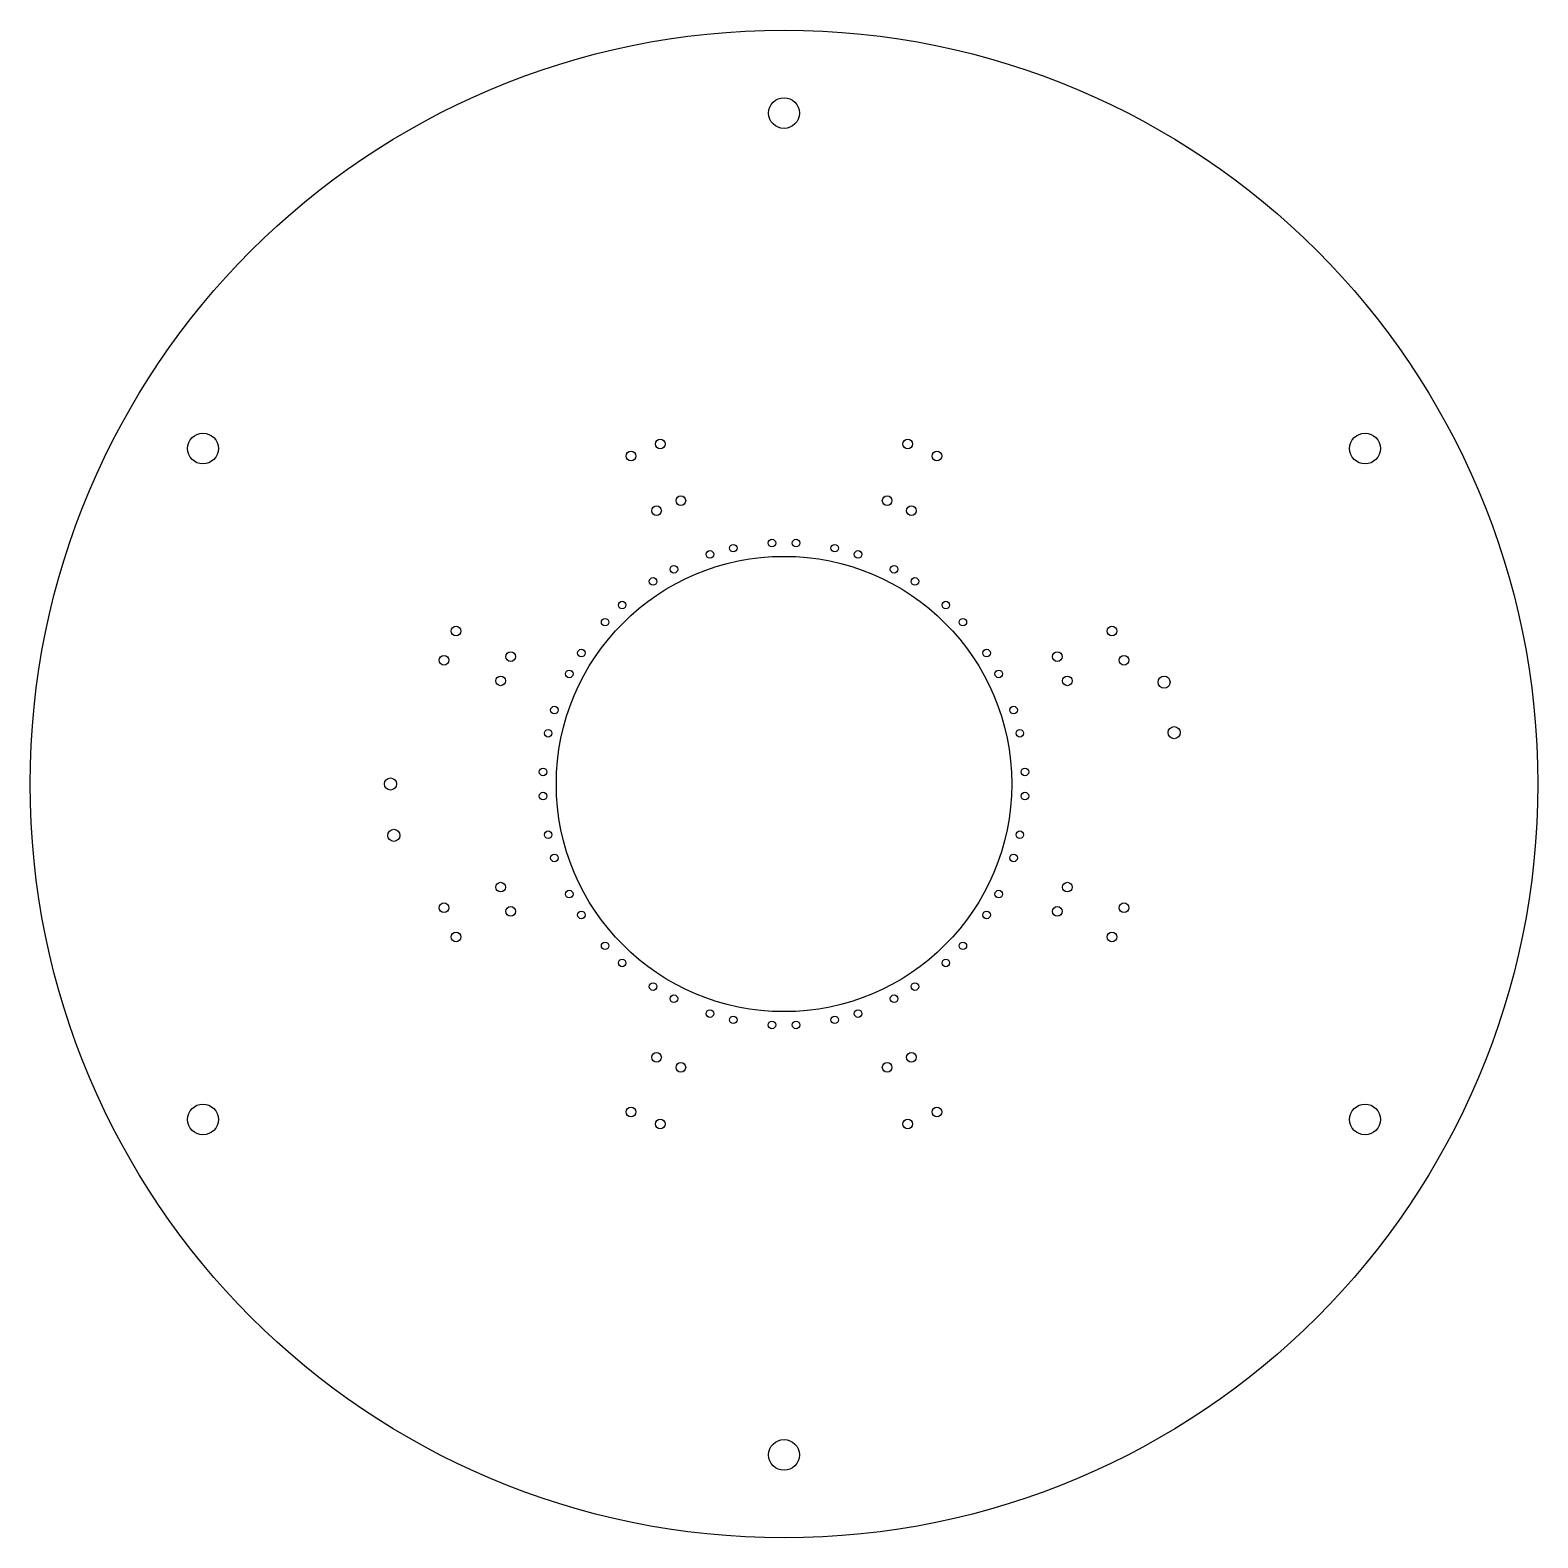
# Model space of a CAD drawing. Header units: millimetres. Extents: x 26 to 526, y 29 to 529.
import ezdxf

# ---------------------------------------------------------------- set-up
doc = ezdxf.new("R2010")
doc.units = ezdxf.units.MM

msp = doc.modelspace()

# ---------------------------------------------------------------- linework, layer by layer
at = {"color": 7, "linetype": 'Continuous', "lineweight": 25}
for centre, radius in [((276.15, 278.58), 250), ((276.15, 501.08), 5.1), ((83.46, 389.83), 5.1), ((235.1, 391.34), 1.6), ((317.19, 391.34), 1.6), ((468.84, 389.83), 5.1), ((225.43, 387.34), 1.6), ((326.86, 387.34), 1.6), ((233.88, 369.21), 1.6), ((241.94, 372.55), 1.6), ((310.35, 372.55), 1.6), ((318.41, 369.21), 1.6), ((251.6, 354.72), 1.25), ((259.33, 356.79), 1.25), ((272.15, 358.48), 1.25), ((280.15, 358.48), 1.25), ((292.96, 356.79), 1.25), ((300.69, 354.72), 1.25), ((276.15, 278.58), 75.5), ((239.66, 349.78), 1.25), ((312.63, 349.78), 1.25), ((232.73, 345.78), 1.25), ((319.56, 345.78), 1.25), ((222.48, 337.91), 1.25), ((329.82, 337.91), 1.25), ((167.39, 329.29), 1.6), ((216.82, 332.25), 1.25), ((335.47, 332.25), 1.25), ((384.9, 329.29), 1.6), ((163.38, 319.62), 1.6), ((185.52, 320.84), 1.6), ((208.95, 321.99), 1.25), ((343.34, 321.99), 1.25), ((366.78, 320.84), 1.6), ((388.91, 319.62), 1.6), ((204.95, 315.07), 1.25), ((347.34, 315.07), 1.25), ((182.18, 312.78), 1.6), ((370.12, 312.78), 1.6), ((402.2, 312.36), 2), ((200, 303.12), 1.25), ((352.29, 303.12), 1.25), ((197.93, 295.4), 1.25), ((354.36, 295.4), 1.25), ((405.53, 295.61), 2), ((145.65, 278.58), 2), ((196.25, 282.58), 1.25), ((356.05, 282.58), 1.25), ((196.25, 274.58), 1.25), ((356.05, 274.58), 1.25), ((146.76, 261.55), 2), ((197.93, 261.76), 1.25), ((354.36, 261.76), 1.25), ((200, 254.04), 1.25), ((352.29, 254.04), 1.25), ((182.18, 244.38), 1.6), ((370.12, 244.38), 1.6), ((204.95, 242.09), 1.25), ((347.34, 242.09), 1.25), ((163.38, 237.54), 1.6), ((185.52, 236.32), 1.6), ((208.95, 235.17), 1.25), ((343.34, 235.17), 1.25), ((366.78, 236.32), 1.6), ((388.91, 237.54), 1.6), ((167.39, 227.87), 1.6), ((216.82, 224.91), 1.25), ((335.47, 224.91), 1.25), ((384.9, 227.87), 1.6), ((222.48, 219.25), 1.25), ((329.82, 219.25), 1.25), ((232.73, 211.38), 1.25), ((319.56, 211.38), 1.25), ((239.66, 207.38), 1.25), ((312.63, 207.38), 1.25), ((251.6, 202.44), 1.25), ((259.33, 200.37), 1.25), ((292.96, 200.37), 1.25), ((300.69, 202.44), 1.25), ((272.15, 198.68), 1.25), ((280.15, 198.68), 1.25), ((233.88, 187.95), 1.6), ((241.94, 184.61), 1.6), ((310.35, 184.61), 1.6), ((318.41, 187.95), 1.6), ((83.46, 167.33), 5.1), ((225.43, 169.82), 1.6), ((326.86, 169.82), 1.6), ((468.84, 167.33), 5.1), ((235.1, 165.82), 1.6), ((317.19, 165.82), 1.6), ((276.15, 56.08), 5.1)]:
    msp.add_circle(centre, radius, dxfattribs=at)

doc.saveas('drawing.dxf')
